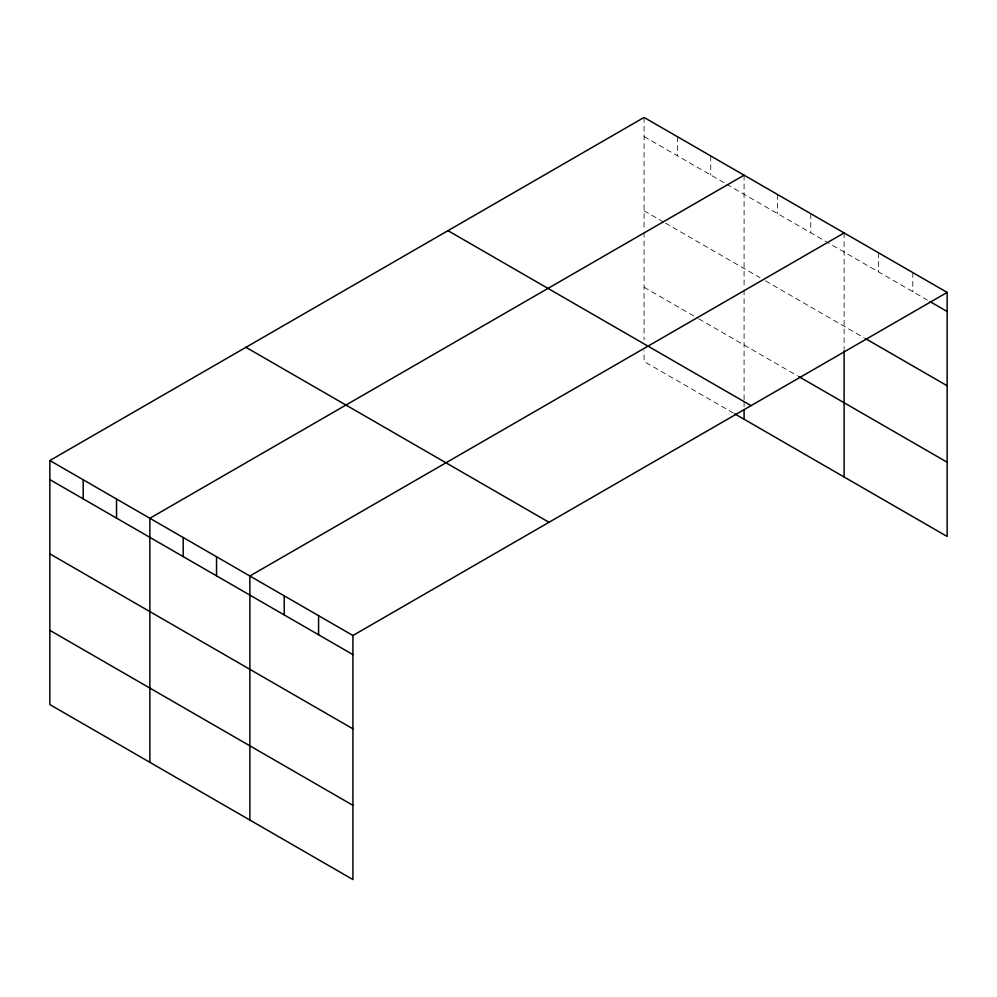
<?xml version="1.0" encoding="UTF-8"?>
<svg xmlns="http://www.w3.org/2000/svg" width="997" height="997" viewBox="0 0 997 997"><rect width="100%" height="100%" fill="white"/><g stroke="black" fill="none" stroke-linecap="round" stroke-linejoin="round"><path stroke-width="0.75" stroke-dasharray="4.99 3.74" d="M644.074 136.539L725.417 183.498M726.751 184.271L927.335 300.072M644.074 210.778L664.077 222.319M665.41 223.091L760.1 277.752M765.434 280.842L863.925 337.696M644.074 287.261L697.414 318.055M698.747 318.828L797.438 375.807M733.418 413.082L644.074 361.5L644.074 350.67M912.803 272.592L912.803 291.685M878.457 252.764L878.457 271.857M844.11 232.937L844.11 349.212M810.773 213.682L810.773 232.775M777.436 194.44L777.436 213.532M744.086 175.185L744.086 288.407M744.086 289.94L744.086 400.682M744.086 402.227L744.086 406.863M710.749 155.943L710.749 175.036M677.412 136.701L677.412 155.781M644.074 117.447L644.074 230.668M644.074 232.189L644.074 339.852"/><path stroke-width="1.5" d="M947.15 292.42L644.074 117.447L49.85 460.527L49.85 704.58L352.926 879.553L352.926 635.5L947.15 292.42L947.15 536.473L734.752 413.855M744.086 175.185L149.862 518.266L149.862 762.319M844.11 232.937L249.873 576.004L249.873 820.057M929.977 301.605L947.15 311.513M865.246 338.469L947.15 385.752M798.771 376.567L947.15 462.234M447.977 230.668L751.053 405.642M245.947 347.305L549.023 522.291M49.85 460.527L352.926 635.5M49.85 479.619L352.926 654.593M49.85 553.846L352.926 728.832M49.85 630.341L352.926 805.314M844.11 350.732L844.11 476.99M744.086 409.966L744.086 419.238M318.579 615.672L318.579 634.765M284.22 595.845L284.22 614.925M216.536 556.762L216.536 575.855M183.199 537.508L183.199 556.6M116.524 499.023L116.524 518.104M83.187 479.769L83.187 498.861"/></g></svg>
